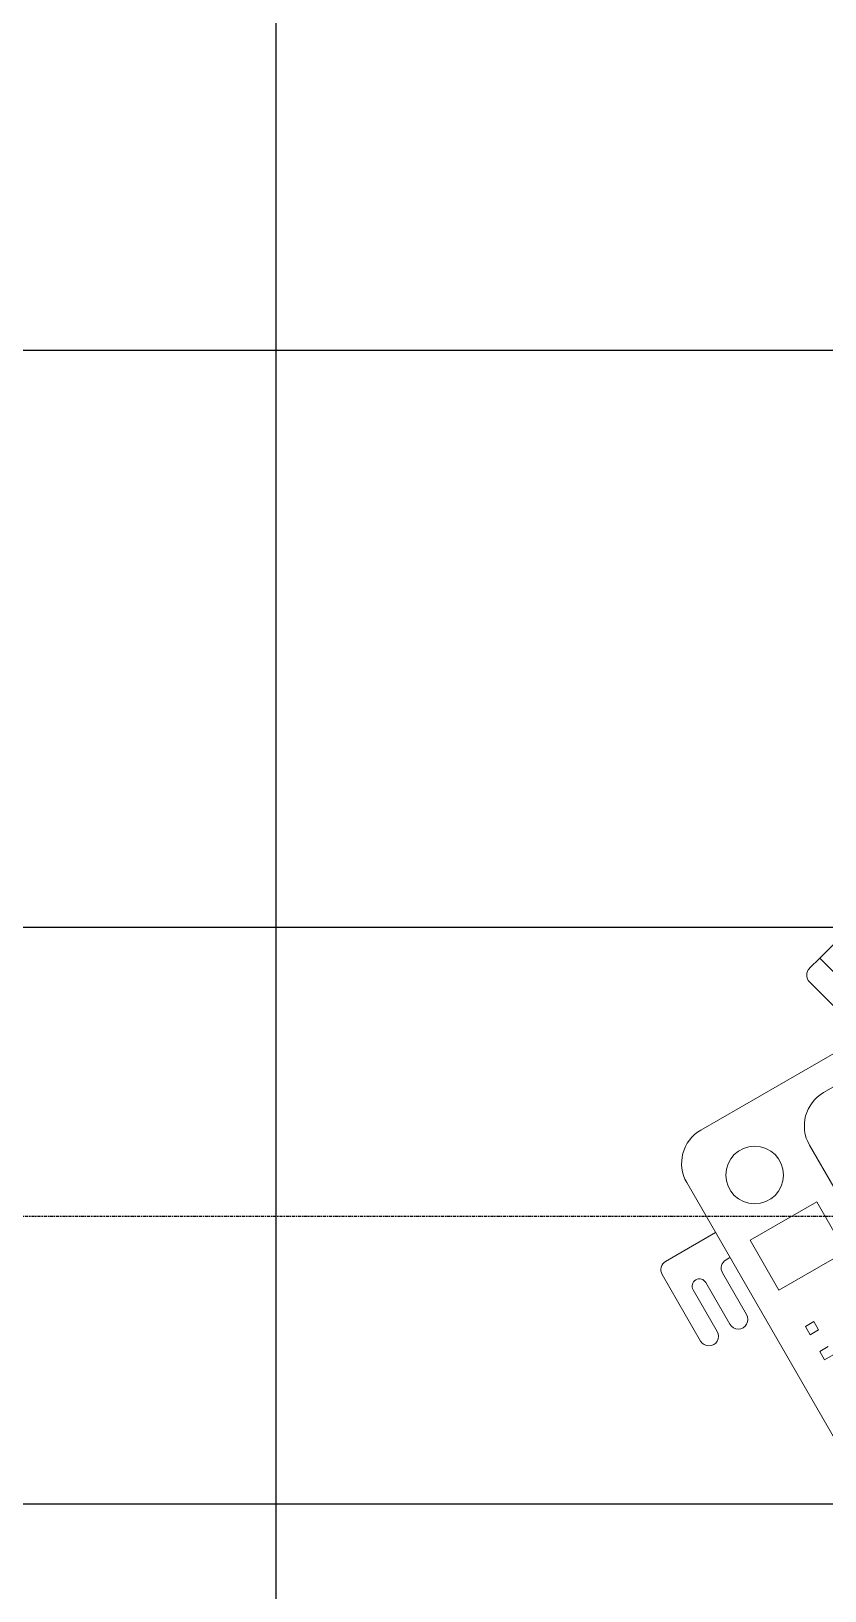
# Model space of a CAD drawing. Extents: x -12260 to 57327, y -29287 to 19916.
# Drawn here: x 26161 to 26986, y 6220 to 7842 of the extents above; entities that cross this region are included whole.
import ezdxf

# ---------------------------------------------------------------- set-up
doc = ezdxf.new("R2010")
doc.units = 0
doc.header["$LTSCALE"] = 0.25
doc.linetypes.add('DASHDOT', pattern=[25.4, 12.7, -6.35, 0, -6.35])
doc.layers.add('01-First Floor$0$FALSE CEILING', color=251, linetype='Continuous')
for name, color, linetype, lineweight in [('01-First Floor$0$LOADING', 253, 'Continuous', 5), ('E-LITE-CLNG-CNDT', 6, 'DASHDOT', 35), ('F-ALRM-CLNG-CNDT', 51, 'DASHDOT', 25)]:
    doc.layers.add(name, color=color, linetype=linetype, lineweight=lineweight)

# ---------------------------------------------------------------- blocks, each defined once
blk = doc.blocks.new('01-First Floor$0$D.121.03.06')
at = {"layer": '01-First Floor$0$LOADING'}
for p, q in [((285855.5, 6730), (285360.6, 6235)), ((285609.3, 6271.1), (285236.9, 6056.1)), ((285360.6, 6235), (285350, 6224.4)), ((285413.6, 6182), (285360.6, 6235)), ((285360.6, 6235), (285413.6, 6182)), ((285364.5, 6095.1), (285598.3, 6230.1)), ((285350, 6210.2), (285388.9, 6171.3)), ((285434.8, 5893.3), (285349.8, 6040.5)), ((285222.2, 6001.5), (285382.2, 5724.4)), ((285288.1, 5941.5), (285357.4, 5981.5)), ((285357.4, 5981.5), (285387.4, 5929.6)), ((285252.2, 5949.5), (285200.3, 5919.5)), ((285318.1, 5889.6), (285288.1, 5941.5)), ((285263.1, 5921.2), (285267.2, 5923.5)), ((285387.4, 5929.6), (285318.1, 5889.6)), ((285196.6, 5905.9), (285236.6, 5836.6)), ((285284.5, 5864.2), (285259.5, 5907.5)), ((285253.9, 5846.6), (285228.9, 5889.9)), ((285242.1, 5897.5), (285267.1, 5854.2)), ((285354.3, 5856.9), (285345.6, 5851.9)), ((285345.6, 5851.9), (285350.6, 5843.2)), ((285350.6, 5843.2), (285359.3, 5848.2)), ((285359.3, 5848.2), (285354.3, 5856.9)), ((285369.3, 5830.9), (285360.6, 5825.9)), ((285360.6, 5825.9), (285365.6, 5817.2)), ((285365.6, 5817.2), (285374.3, 5822.2))]:
    blk.add_line(p, q, dxfattribs=at)
blk.add_circle((285292.9, 6009.4), 30, dxfattribs=at)
for centre, radius, start, end in [((285357, 6217.3), 10, 135, 225), ((285384.5, 6060.5), 40, 120, 210), ((285256.9, 6021.5), 40, 120, 210), ((285205.3, 5910.9), 10, 120, 210), ((285268.1, 5912.5), 10, 120, 210), ((285235.5, 5893.7), 7.62, 30, 210), ((285275.8, 5859.2), 10, 210, 30), ((285245.3, 5841.6), 10, 210, 30)]:
    blk.add_arc(centre, radius, start, end, dxfattribs=at)
blk = doc.blocks.new('01-First Floor')
at = {"layer": '01-First Floor$0$FALSE CEILING', "linetype": 'Continuous'}
for p, q in [((26415.6, 5110), (26415.6, 8610)), ((25215.6, 7510), (29215.6, 7510)), ((25215.6, 6910), (29215.6, 6910)), ((25215.6, 6310), (29215.6, 6310))]:
    blk.add_line(p, q, dxfattribs=at)
at = {"layer": '01-First Floor$0$LOADING'}
blk.add_blockref('01-First Floor$0$D.121.03.06', (-258379.8, 642.7, -0.1), dxfattribs=at)
blk.add_blockref('01-First Floor$0$D.121.03.06', (-258379.8, 642.7, -0.1), dxfattribs=at)

msp = doc.modelspace()

# ---------------------------------------------------------------- linework, layer by layer
at = {"layer": 'F-ALRM-CLNG-CNDT'}
msp.add_lwpolyline([(24216.3, 3801.4), (24216.3, 6509.3, -0.414214), (24316.3, 6609.3), (27104.1, 6609.3)], format="xyb", dxfattribs=at)

# ---------------------------------------------------------------- block references
at = {"layer": 'E-LITE-CLNG-CNDT'}
msp.add_blockref('01-First Floor', (0, 0), dxfattribs=at)

doc.saveas('drawing.dxf')
